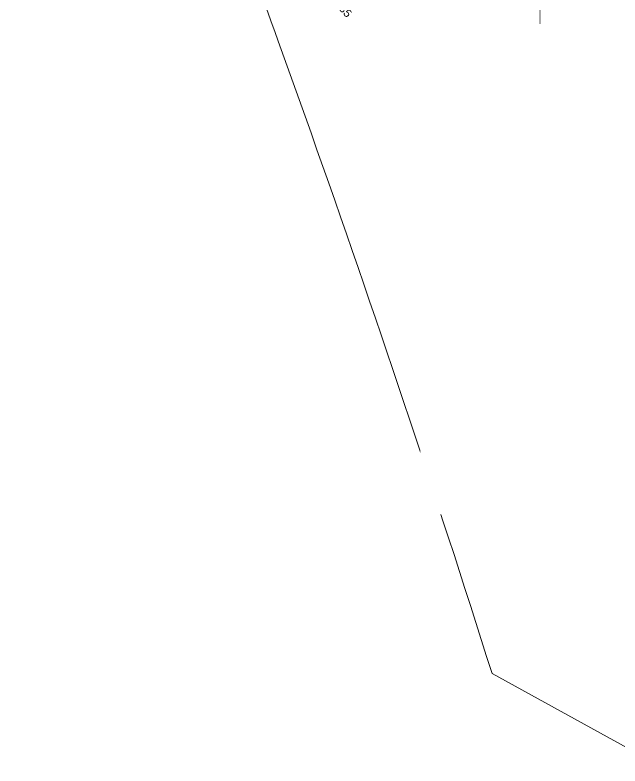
# Model space of a CAD drawing. Header units: centimetres. Extents: x -6122352 to 4157695, y -1694241 to 1947892.
# Drawn here: x 20483 to 39366, y -201168 to -177715 of the extents above; entities that cross this region are included whole.
import ezdxf

# ---------------------------------------------------------------- set-up
doc = ezdxf.new("R2010")
doc.units = ezdxf.units.CM
doc.header["$MEASUREMENT"] = 0
doc.layers.add('23585-XR-AR-DAMAC PLOT LIMITS$0$1-Open Space', color=7, linetype='Continuous', lineweight=5, true_color=0x90cf5a)
doc.layers.add('@MI-REF LAYER', color=7, linetype='Continuous')
doc.layers.add('A-ANNO-TEXT', color=3, linetype='Continuous', lineweight=25)
doc.layers.add('Text Coordinate', color=7, linetype='Continuous', lineweight=15)
doc.styles.add('TITLE', font='arial.ttf')

# ---------------------------------------------------------------- blocks, each defined once
blk = doc.blocks.new('23585-XR-AR-DAMAC PLOT LIMITS')
at = {"layer": '23585-XR-AR-DAMAC PLOT LIMITS$0$1-Open Space', "color": 251, "true_color": 0x636466}
blk.add_lwpolyline([(496546.644, 2768807.282), (496548.569, 2768809.383), (496567.887, 2768791.681), (496567.475, 2768790.919), (496561.805, 2768789.011, 0.008585), (496545.543, 2768796.246), (496542.734, 2768797.43, 0.002468), (496538.004, 2768799.381, 0.002036), (496526.741, 2768803.902), (496528.98, 2768809.57), (496523.306, 2768811.809), (496521.067, 2768806.139), (496521.058, 2768806.143), (496519.441, 2768813.119), (496522.766, 2768816.749), (496540.461, 2768800.535)], format="xyb", close=True, dxfattribs=at)
blk = doc.blocks.new('A$Cf093b529')
at = {"layer": 'A-ANNO-TEXT'}
blk.add_blockref('23585-XR-AR-DAMAC PLOT LIMITS', (-495391.99, -2768603.442), dxfattribs=at)

msp = doc.modelspace()

# ---------------------------------------------------------------- linework, layer by layer
at = {"layer": '@MI-REF LAYER', "color": 1, "const_width": 20}
msp.add_lwpolyline([(29536.57564, -174704.80454), (32083.73852, -177240.65775), (36869.78538, -177241.58069), (36869.63505, -178021.12516), (36869.78538, -177241.58069), (38555.58435, -177241.90578), (41337.86303, -174627.55724)], dxfattribs=at)

# ---------------------------------------------------------------- block references
at = {"layer": '@MI-REF LAYER', "xscale": 1000, "yscale": 1000, "zscale": 1000, "rotation": 312.4882903633292}
msp.add_blockref('A$Cf093b529', (-891608.73293, 539022.72011), dxfattribs=at)

# ---------------------------------------------------------------- next in the draw order: texts
at = {"layer": 'Text Coordinate', "color": 7, "insert": (29469.38333, -175830.12007), "char_height": 250, "attachment_point": 4, "rotation": 312.488290363, "style": 'TITLE', "bg_fill": 3, "box_fill_scale": 1.5, "bg_fill_color": 256, "bg_fill_true_color": 13158600, "bg_fill_transparency": 0}
msp.add_mtext('E 496540.461\\PN 2768800.535', dxfattribs=at)

# ---------------------------------------------------------------- next in the draw order: wipeouts: each hides what was drawn before it
for points in [[(39203.06826, -181700.07658), (32233.58137, -181698.7326), (32234.29488, -177998.73266), (39203.78176, -178000.07665)], [(33041.88286, -182199.5476), (40011.36977, -182200.75524), (40010.72865, -185900.75519), (33041.24174, -185899.54755)], [(33133.15531, -189605.07151), (40102.63885, -189598.11676), (40106.33103, -193298.11492), (33136.84748, -193305.06967)]]:
    msp.add_wipeout(points).dxf.layer = '@MI-REF LAYER'
at = {"color": 6}
msp.add_wipeout([(35810.39327, -194189.70732), (40310.3932, -194190.48707), (40310.07503, -196026.69855), (35810.0751, -196025.9188)], dxfattribs=at).translate(0, 0, 0.00012).dxf.layer = '@MI-REF LAYER'

doc.saveas('drawing.dxf')
